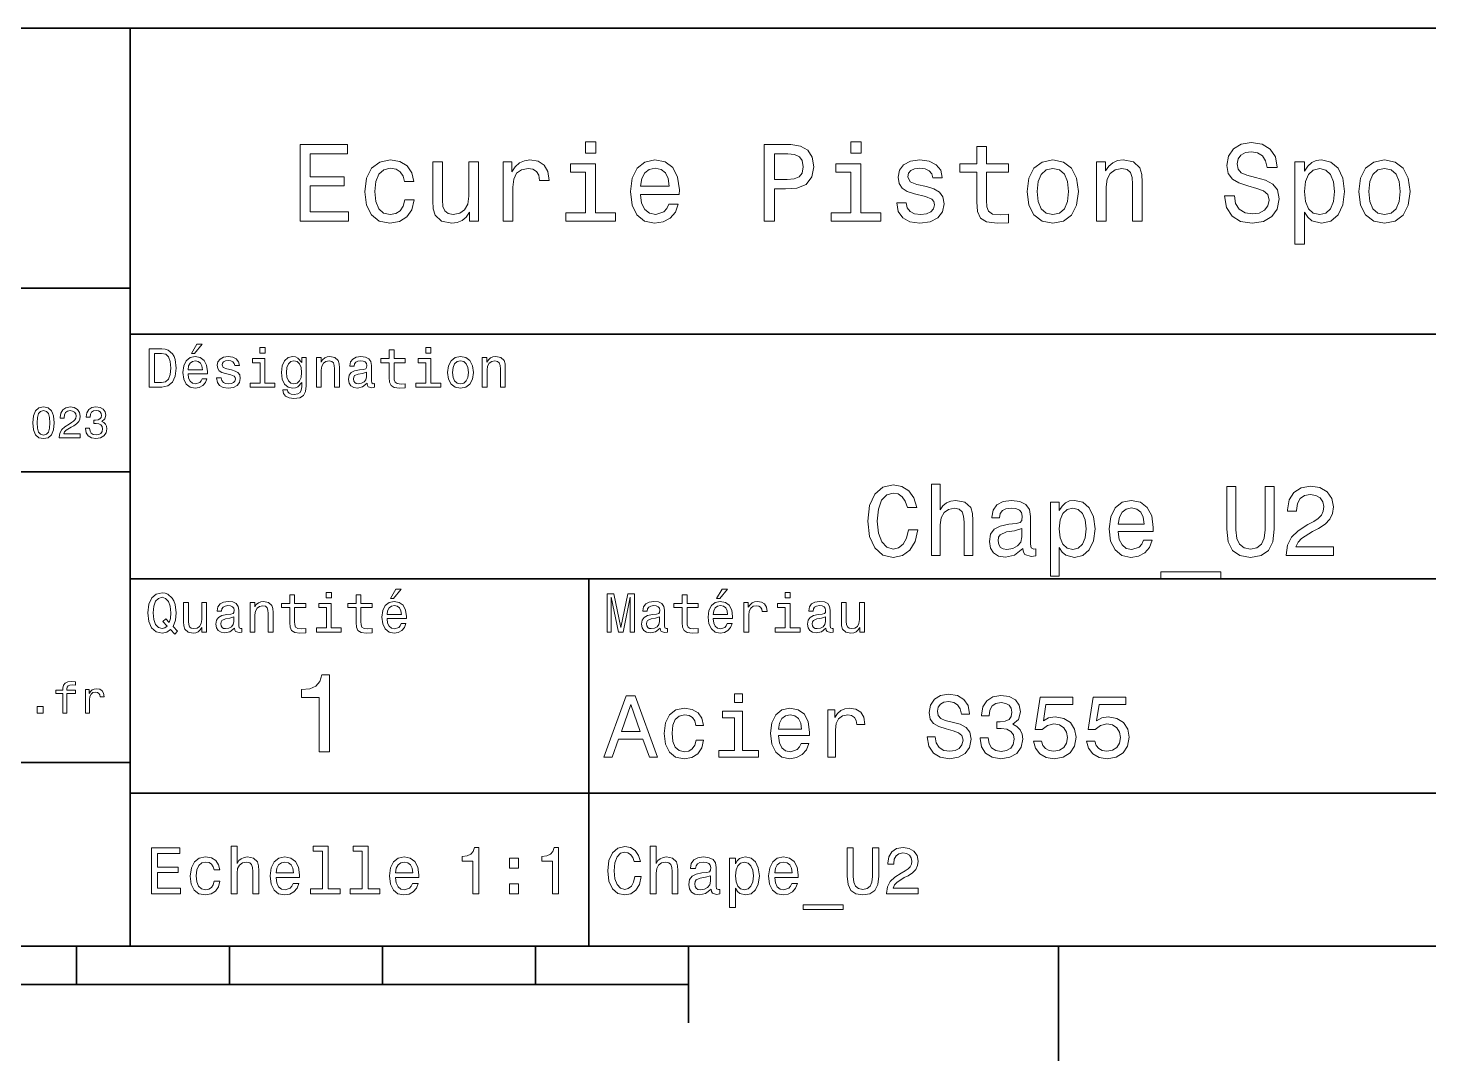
# Model space of a CAD drawing. Extents: x 0 to 296, y 0 to 210.
# Drawn here: x 155.3 to 246.9, y 2.5 to 70 of the extents above; entities that cross this region are included whole.
import ezdxf

# ---------------------------------------------------------------- set-up
doc = ezdxf.new("R2010")
doc.units = 0

msp = doc.modelspace()

# ---------------------------------------------------------------- linework, layer by layer
at = {"color": 7, "lineweight": 35}
for p, q in [((97, 70), (287, 70)), ((162, 10), (162, 70)), ((97, 53), (162, 53)), ((162, 50), (287, 50)), ((97, 41), (162, 41)), ((162, 34), (287, 34)), ((97, 22), (162, 22)), ((162, 20), (287, 20)), ((10, 10), (287, 10)), ((97, 10), (287, 10)), ((98.5, 7.5), (198.5, 7.5))]:
    msp.add_line(p, q, dxfattribs=at)
at = {"color": 7, "lineweight": 35, "ltscale": 0.35}
msp.add_line((192, 20), (192, 34), dxfattribs=at)
at = {"color": 7, "lineweight": 35, "ltscale": 0.25}
msp.add_line((192, 10), (192, 20), dxfattribs=at)
at = {"color": 7, "lineweight": 35, "ltscale": 0.0625}
for p, q in [((158.5, 10), (158.5, 7.5)), ((168.5, 10), (168.5, 7.5)), ((178.5, 10), (178.5, 7.5)), ((188.5, 10), (188.5, 7.5))]:
    msp.add_line(p, q, dxfattribs=at)
at = {"color": 7, "lineweight": 35, "ltscale": 0.125}
msp.add_line((198.5, 10), (198.5, 5), dxfattribs=at)
at = {"color": 7, "lineweight": 35, "ltscale": 0.1875}
msp.add_line((222.699997, 10), (222.699997, 2.5), dxfattribs=at)
at = {"color": 7, "lineweight": 13}
for points in [[(173.109512, 57.381123), (176.279541, 57.381123), (176.279541, 57.986309), (173.772339, 57.986309), (173.772339, 59.679394), (176.005768, 59.679394), (176.005768, 60.277374), (173.772339, 60.277374), (173.772339, 61.775936), (176.221893, 61.775936), (176.221893, 62.381123), (173.109512, 62.381123)], [(192.439484, 62.554031), (191.769455, 62.554031), (191.769455, 61.833572), (192.439484, 61.833572)], [(203.462524, 57.381123), (204.125351, 57.381123), (204.125351, 59.492073), (204.860229, 59.492073), (205.602295, 59.528095), (206.193085, 59.780258), (206.574921, 60.270172), (206.704605, 60.940201), (206.603745, 61.559795), (206.315552, 62.013687), (205.840057, 62.287464), (205.191635, 62.381123), (203.462524, 62.381123)], [(209.788177, 62.554031), (209.118149, 62.554031), (209.118149, 61.833572), (209.788177, 61.833572)], [(234.20462, 59.030979), (233.548996, 59.030979), (233.693085, 58.267288), (234.053314, 57.70533), (234.608078, 57.366714), (235.357361, 57.244236), (236.099426, 57.359509), (236.654175, 57.67651), (237.007202, 58.17363), (237.136902, 58.82925), (237.028824, 59.420029), (236.726227, 59.801872), (236.236313, 60.054031), (235.580704, 60.241352), (235.018738, 60.378242), (234.651306, 60.536743), (234.442368, 60.767288), (234.377533, 61.127522), (234.442368, 61.451729), (234.629684, 61.696686), (234.917877, 61.862389), (235.314133, 61.920029), (235.71759, 61.84798), (236.034592, 61.653458), (236.24353, 61.32925), (236.344391, 60.889767), (237, 60.889767), (237, 60.904179), (236.884735, 61.581409), (236.546112, 62.085732), (236.01297, 62.402737), (235.292511, 62.510807), (234.644104, 62.402737), (234.139771, 62.100143), (233.815567, 61.631844), (233.700287, 61.026657), (233.793961, 60.486309), (234.067734, 60.118874), (234.5, 59.873917), (235.09079, 59.6866), (235.674362, 59.520893), (236.113831, 59.362389), (236.380402, 59.131844), (236.47406, 58.757202), (236.387619, 58.375359), (236.164276, 58.087173), (235.825653, 57.907059), (235.386169, 57.849422), (234.896255, 57.928673), (234.521622, 58.159222), (234.283875, 58.533859)], [(179.932281, 59.967579), (180.559082, 59.967579), (180.429398, 60.543945), (180.119598, 60.997837), (179.636887, 61.278816), (179.010086, 61.386887), (178.318436, 61.242794), (177.792511, 60.839336), (177.46109, 60.183716), (177.345825, 59.304752), (177.453888, 58.432995), (177.778091, 57.78458), (178.289627, 57.381123), (178.988464, 57.244236), (179.608063, 57.352303), (180.090775, 57.6549), (180.42218, 58.130402), (180.566284, 58.764408), (179.96109, 58.764408), (179.853027, 58.36095), (179.651291, 58.058357), (179.363113, 57.871037), (179.010086, 57.8134), (178.570602, 57.907059), (178.253601, 58.195244), (178.059082, 58.663544), (177.994232, 59.326366), (178.059082, 59.974781), (178.260803, 60.443081), (178.585007, 60.731266), (179.010086, 60.83213), (179.38472, 60.767288), (179.66571, 60.601585), (179.853027, 60.327808)], [(186.380402, 57.381123), (187.014404, 57.381123), (187.014404, 59.592937), (187.079254, 60.12608), (187.273773, 60.507923), (187.590775, 60.738472), (188.015854, 60.817722), (188.332855, 60.767288), (188.570602, 60.623199), (188.714691, 60.378242), (188.765121, 60.046829), (189.406342, 60.046829), (189.319885, 60.630402), (189.082123, 61.048271), (188.685883, 61.30043), (188.145538, 61.386887), (187.778091, 61.32925), (187.46109, 61.185158), (187.180115, 60.940201), (186.956772, 60.608788), (186.956772, 61.25), (186.380402, 61.25)], [(195.37175, 59.131844), (197.907776, 59.131844), (197.914978, 59.427231), (197.799713, 60.255764), (197.482712, 60.875359), (196.978378, 61.25), (196.30835, 61.386887), (195.65274, 61.242794), (195.148407, 60.839336), (194.824203, 60.183716), (194.708923, 59.319164), (194.817001, 58.432995), (195.141205, 57.78458), (195.638321, 57.381123), (196.286743, 57.244236), (196.848694, 57.337894), (197.309799, 57.582851), (197.648407, 57.971901), (197.842941, 58.490631), (197.216141, 58.490631), (197.086456, 58.20245), (196.899139, 57.986309), (196.365997, 57.8134), (195.955322, 57.892651), (195.645538, 58.14481), (195.443802, 58.555473), (195.37175, 59.110229)], [(205.01152, 61.76873), (205.443802, 61.725502), (205.760803, 61.588615), (205.94812, 61.336452), (206.01297, 60.940201), (205.940918, 60.522331), (205.746399, 60.270172), (205.414978, 60.140488), (204.96109, 60.104465), (204.125351, 60.104465), (204.125351, 61.76873)], [(214.060516, 59.636166), (213.44812, 59.780258), (212.994232, 59.945965), (212.842941, 60.28458), (212.886169, 60.522331), (213.03746, 60.695244), (213.282425, 60.803314), (213.635437, 60.846542), (213.97406, 60.803314), (214.240631, 60.67363), (214.413544, 60.479107), (214.485596, 60.219738), (215.105194, 60.219738), (215.105194, 60.23415), (214.997116, 60.70245), (214.701721, 61.069885), (214.240631, 61.30043), (213.635437, 61.386887), (213.023056, 61.30043), (212.57637, 61.062679), (212.29538, 60.709652), (212.208939, 60.262966), (212.273773, 59.830688), (212.475494, 59.528095), (212.806915, 59.311958), (213.289627, 59.16066), (213.995682, 58.987751), (214.427948, 58.807636), (214.543228, 58.663544), (214.586456, 58.447407), (214.521606, 58.180836), (214.348694, 57.979107), (214.067719, 57.849422), (213.693085, 57.806194), (213.296829, 57.849422), (213.008636, 58.000721), (212.814117, 58.245674), (212.734863, 58.584293), (212.122482, 58.584293), (212.223343, 58.007923), (212.518738, 57.590057), (212.98703, 57.337894), (213.635437, 57.244236), (214.312683, 57.337894), (214.809799, 57.590057), (215.112396, 57.993515), (215.220459, 58.519451), (215.141205, 58.973343), (214.917862, 59.283138), (214.55043, 59.484871)], [(217.353027, 60.579971), (217.353027, 58.64193), (217.396255, 58.015129), (217.597992, 57.582851), (218.001434, 57.330688), (218.685883, 57.244236), (219.43515, 57.280258), (219.43515, 57.827808), (218.887604, 57.78458), (218.390488, 57.842216), (218.123917, 58.022331), (218.008652, 58.324928), (217.98703, 58.75), (217.98703, 60.579971), (219.43515, 60.579971), (219.43515, 61.120316), (217.98703, 61.120316), (217.98703, 62.251438), (217.353027, 62.251438), (217.353027, 61.120316), (216.257935, 61.120316), (216.257935, 60.579971)], [(220.65274, 59.311958), (220.768005, 58.432995), (221.099426, 57.78458), (221.625366, 57.381123), (222.331421, 57.244236), (223.030258, 57.381123), (223.556198, 57.777374), (223.887604, 58.425793), (224.010086, 59.311958), (223.887604, 60.190922), (223.556198, 60.846542), (223.030258, 61.242794), (222.331421, 61.386887), (221.625366, 61.242794), (221.099426, 60.839336), (220.768005, 60.190922)], [(225.177246, 57.381123), (225.811249, 57.381123), (225.811249, 59.614552), (225.876083, 60.12608), (226.085022, 60.500717), (226.409225, 60.731266), (226.841507, 60.817722), (227.187317, 60.745674), (227.403458, 60.551151), (227.511536, 60.226944), (227.547546, 59.794666), (227.547546, 57.381123), (228.181564, 57.381123), (228.181564, 59.924351), (228.15274, 60.435879), (228.023056, 60.86095), (227.597992, 61.25), (226.935165, 61.386887), (226.567719, 61.336452), (226.257935, 61.199566), (225.991364, 60.969017), (225.782425, 60.659222), (225.782425, 61.25), (225.177246, 61.25)], [(238.786743, 60.652016), (238.786743, 61.25), (238.15274, 61.25), (238.15274, 55.882565), (238.786743, 55.882565), (238.786743, 57.971901), (239.010101, 57.633286), (239.262253, 57.409943), (239.896271, 57.244236), (240.50145, 57.381123), (240.976959, 57.791786), (241.286743, 58.440201), (241.402023, 59.319164), (241.286743, 60.190922), (240.976959, 60.839336), (240.50145, 61.242794), (239.896271, 61.386887), (239.550446, 61.343658), (239.255051, 61.206772), (239.002899, 60.976223)], [(242.338623, 59.311958), (242.453888, 58.432995), (242.785309, 57.78458), (243.311249, 57.381123), (244.017303, 57.244236), (244.716141, 57.381123), (245.242081, 57.777374), (245.573486, 58.425793), (245.695969, 59.311958), (245.573486, 60.190922), (245.242081, 60.846542), (244.716141, 61.242794), (244.017303, 61.386887), (243.311249, 61.242794), (242.785309, 60.839336), (242.453888, 60.190922)], [(184.788177, 61.25), (184.154175, 61.25), (184.154175, 59.016571), (184.082123, 58.497837), (183.873199, 58.123196), (183.548996, 57.892651), (183.123917, 57.820602), (182.785294, 57.878242), (182.569168, 58.051151), (182.446686, 58.346542), (182.417862, 58.764408), (182.417862, 61.25), (181.783859, 61.25), (181.783859, 58.706772), (181.805481, 58.195244), (181.942368, 57.770172), (182.360229, 57.381123), (183.030258, 57.244236), (183.390488, 57.294666), (183.700287, 57.424351), (183.966858, 57.647694), (184.182999, 57.971901), (184.182999, 57.381123), (184.788177, 57.381123)], [(192.417862, 57.914265), (192.417862, 61.120316), (190.789627, 61.120316), (190.789627, 60.579971), (191.783859, 60.579971), (191.783859, 57.914265), (190.48703, 57.914265), (190.48703, 57.381123), (193.729111, 57.381123), (193.729111, 57.914265)], [(195.37175, 59.664986), (195.451004, 60.162102), (195.645538, 60.529537), (195.940918, 60.75288), (196.329971, 60.83213), (196.711807, 60.75288), (197.007202, 60.529537), (197.187317, 60.162102), (197.252167, 59.664986)], [(209.766571, 57.914265), (209.766571, 61.120316), (208.138321, 61.120316), (208.138321, 60.579971), (209.132568, 60.579971), (209.132568, 57.914265), (207.835724, 57.914265), (207.835724, 57.381123), (211.077805, 57.381123), (211.077805, 57.914265)], [(221.301147, 59.319164), (221.365997, 59.967579), (221.567719, 60.435879), (221.891937, 60.72406), (222.331421, 60.824928), (222.763687, 60.72406), (223.087891, 60.443081), (223.289627, 59.967579), (223.361679, 59.319164), (223.289627, 58.663544), (223.087891, 58.188038), (222.763687, 57.899853), (222.331421, 57.806194), (221.891937, 57.899853), (221.567719, 58.188038), (221.365997, 58.663544)], [(239.788193, 57.8134), (239.363129, 57.907059), (239.053314, 58.195244), (238.858795, 58.663544), (238.793945, 59.319164), (238.858795, 59.967579), (239.053314, 60.435879), (239.363129, 60.716858), (239.788193, 60.817722), (240.177246, 60.716858), (240.48703, 60.428673), (240.681564, 59.960373), (240.753601, 59.319164), (240.681564, 58.67075), (240.48703, 58.195244), (240.177246, 57.907059)], [(242.98703, 59.319164), (243.05188, 59.967579), (243.253601, 60.435879), (243.57782, 60.72406), (244.017303, 60.824928), (244.449585, 60.72406), (244.773773, 60.443081), (244.97551, 59.967579), (245.047546, 59.319164), (244.97551, 58.663544), (244.773773, 58.188038), (244.449585, 57.899853), (244.017303, 57.806194), (243.57782, 57.899853), (243.253601, 58.188038), (243.05188, 58.663544)], [(164.080688, 49.030979), (163.248566, 49.030979), (163.248566, 46.530979), (164.080688, 46.530979), (164.473343, 46.610229), (164.765137, 46.851585), (164.945251, 47.244236), (165.010086, 47.780979), (164.952454, 48.328529), (164.880402, 48.544666), (164.779541, 48.717579), (164.487747, 48.951729), (164.296829, 49.009365)], [(164.055481, 48.731987), (164.329254, 48.677952), (164.516571, 48.512245), (164.628235, 48.216858), (164.664261, 47.780979), (164.624634, 47.359509), (164.51297, 47.064121), (164.322052, 46.887608), (164.055481, 46.829971), (163.583572, 46.829971), (163.583572, 48.731987)], [(166.004318, 48.728386), (166.216858, 48.728386), (166.717575, 49.340778), (166.364548, 49.340778)], [(170.824203, 49.117435), (170.489197, 49.117435), (170.489197, 48.757202), (170.824203, 48.757202)], [(178.943802, 48.130402), (178.943802, 47.161381), (178.965424, 46.84798), (179.066284, 46.631844), (179.268005, 46.505764), (179.610229, 46.462536), (179.984863, 46.480545), (179.984863, 46.754322), (179.71109, 46.732708), (179.46254, 46.761528), (179.329254, 46.851585), (179.271606, 47.00288), (179.260803, 47.215416), (179.260803, 48.130402), (179.984863, 48.130402), (179.984863, 48.400574), (179.260803, 48.400574), (179.260803, 48.966137), (178.943802, 48.966137), (178.943802, 48.400574), (178.396255, 48.400574), (178.396255, 48.130402)], [(181.667145, 49.117435), (181.332138, 49.117435), (181.332138, 48.757202), (181.667145, 48.757202)], [(165.784576, 47.406338), (167.052597, 47.406338), (167.056198, 47.554035), (166.998566, 47.9683), (166.840057, 48.278099), (166.587891, 48.465416), (166.252884, 48.533859), (165.925079, 48.461815), (165.672913, 48.260086), (165.510803, 47.932278), (165.453171, 47.5), (165.507202, 47.056915), (165.669312, 46.732708), (165.917862, 46.530979), (166.242081, 46.462536), (166.523056, 46.509365), (166.753601, 46.631844), (166.922913, 46.826366), (167.020172, 47.085735), (166.706772, 47.085735), (166.641937, 46.941643), (166.548264, 46.833572), (166.281708, 46.747116), (166.07637, 46.786743), (165.921463, 46.912823), (165.820602, 47.118156), (165.784576, 47.395531)], [(165.784576, 47.672909), (165.824203, 47.921471), (165.921463, 48.105186), (166.069168, 48.216858), (166.263687, 48.256485), (166.454605, 48.216858), (166.60231, 48.105186), (166.692368, 47.921471), (166.724777, 47.672909)], [(168.623199, 47.658501), (168.317001, 47.730545), (168.090057, 47.8134), (168.014404, 47.982708), (168.036026, 48.101585), (168.111664, 48.188038), (168.234146, 48.242073), (168.41066, 48.263687), (168.579971, 48.242073), (168.713257, 48.177231), (168.799713, 48.079971), (168.835739, 47.950287), (169.145538, 47.950287), (169.145538, 47.957493), (169.091492, 48.191643), (168.943802, 48.375359), (168.713257, 48.490635), (168.41066, 48.533859), (168.104462, 48.490635), (167.881119, 48.371758), (167.740631, 48.195244), (167.697403, 47.971901), (167.729828, 47.755764), (167.830688, 47.604465), (167.996399, 47.496399), (168.237747, 47.42075), (168.590775, 47.334293), (168.806915, 47.244236), (168.864548, 47.172188), (168.886169, 47.064121), (168.853745, 46.930836), (168.767288, 46.829971), (168.626801, 46.765129), (168.439484, 46.743515), (168.241348, 46.765129), (168.09726, 46.840778), (168, 46.963257), (167.960373, 47.132565), (167.654175, 47.132565), (167.704605, 46.844379), (167.85231, 46.635445), (168.086456, 46.509365), (168.41066, 46.462536), (168.749283, 46.509365), (168.997833, 46.635445), (169.149139, 46.837173), (169.203171, 47.100143), (169.163544, 47.327087), (169.05188, 47.481987), (168.868149, 47.582851)], [(170.8134, 46.79755), (170.8134, 48.400574), (169.999283, 48.400574), (169.999283, 48.130402), (170.496399, 48.130402), (170.496399, 46.79755), (169.847977, 46.79755), (169.847977, 46.530979), (171.469025, 46.530979), (171.469025, 46.79755)], [(173.518738, 46.617435), (173.518738, 48.465416), (173.216141, 48.465416), (173.216141, 48.152016), (172.967575, 48.4366), (172.816284, 48.508644), (172.646973, 48.533859), (172.340775, 48.461815), (172.103027, 48.260086), (171.94812, 47.935879), (171.894089, 47.5), (171.94812, 47.060516), (172.103027, 46.736309), (172.340775, 46.530979), (172.646973, 46.462536), (172.819885, 46.487751), (172.963974, 46.552593), (173.216141, 46.826366), (173.216141, 46.552593), (173.187317, 46.336456), (173.108063, 46.181557), (172.956772, 46.091499), (172.729828, 46.059078), (172.531708, 46.080692), (172.391205, 46.134727), (172.30835, 46.228386), (172.283142, 46.354465), (171.976944, 46.354465), (171.976944, 46.340057), (172.023773, 46.109509), (172.167862, 45.9366), (172.398407, 45.824928), (172.711823, 45.785301), (173.086456, 45.839336), (173.335022, 45.990635), (173.47551, 46.253601)], [(172.221909, 47.5), (172.254318, 47.820606), (172.351593, 48.058357), (172.502884, 48.198845), (172.704605, 48.249279), (172.917145, 48.198845), (173.075653, 48.058357), (173.172913, 47.820606), (173.208939, 47.5), (173.172913, 47.172188), (173.075653, 46.938038), (172.917145, 46.793949), (172.704605, 46.747116), (172.502884, 46.793949), (172.351593, 46.938038), (172.254318, 47.175793)], [(174.181549, 46.530979), (174.498566, 46.530979), (174.498566, 47.647694), (174.530975, 47.903458), (174.635452, 48.090778), (174.797546, 48.206051), (175.013687, 48.249279), (175.1866, 48.213257), (175.294662, 48.115993), (175.348709, 47.953888), (175.366714, 47.737751), (175.366714, 46.530979), (175.683716, 46.530979), (175.683716, 47.802593), (175.669312, 48.058357), (175.604462, 48.270893), (175.391937, 48.465416), (175.060516, 48.533859), (174.876801, 48.508644), (174.721909, 48.440201), (174.588623, 48.324928), (174.484146, 48.170029), (174.484146, 48.465416), (174.181549, 48.465416)], [(177.499283, 46.783142), (177.499283, 46.772335), (177.517288, 46.649857), (177.57132, 46.5634), (177.798264, 46.494957), (177.974777, 46.523773), (177.974777, 46.76873), (177.899139, 46.757923), (177.798264, 46.804756), (177.780258, 46.948845), (177.780258, 47.950287), (177.73703, 48.206051), (177.610947, 48.386166), (177.391205, 48.494236), (177.081406, 48.533859), (176.778824, 48.490635), (176.555481, 48.368156), (176.414978, 48.177231), (176.368149, 47.925072), (176.368149, 47.903458), (176.65274, 47.903458), (176.677948, 48.054756), (176.757202, 48.162823), (176.886887, 48.227665), (177.070602, 48.25288), (177.247116, 48.234871), (177.373199, 48.180836), (177.448853, 48.087173), (177.47406, 47.957493), (177.459656, 47.806194), (177.402023, 47.730545), (177.257919, 47.694523), (176.987747, 47.665707), (176.677948, 47.600864), (176.458206, 47.485592), (176.328537, 47.305473), (176.28891, 47.038906), (176.324921, 46.801151), (176.4366, 46.624638), (176.616714, 46.512966), (176.86528, 46.473343), (177.200287, 46.548992)], [(181.656342, 46.79755), (181.656342, 48.400574), (180.842224, 48.400574), (180.842224, 48.130402), (181.33934, 48.130402), (181.33934, 46.79755), (180.690918, 46.79755), (180.690918, 46.530979), (182.311966, 46.530979), (182.311966, 46.79755)], [(182.762253, 47.496399), (182.819885, 47.056915), (182.985596, 46.732708), (183.248566, 46.530979), (183.601593, 46.462536), (183.951004, 46.530979), (184.213974, 46.729107), (184.379684, 47.053314), (184.440918, 47.496399), (184.379684, 47.935879), (184.213974, 48.263687), (183.951004, 48.461815), (183.601593, 48.533859), (183.248566, 48.461815), (182.985596, 48.260086), (182.819885, 47.935879)], [(183.086456, 47.5), (183.118881, 47.824207), (183.219742, 48.058357), (183.381851, 48.20245), (183.601593, 48.25288), (183.817719, 48.20245), (183.979828, 48.061958), (184.080688, 47.824207), (184.116714, 47.5), (184.080688, 47.172188), (183.979828, 46.934437), (183.817719, 46.790344), (183.601593, 46.743515), (183.381851, 46.790344), (183.219742, 46.934437), (183.118881, 47.172188)], [(185.024506, 46.530979), (185.341492, 46.530979), (185.341492, 47.647694), (185.373917, 47.903458), (185.478394, 48.090778), (185.640488, 48.206051), (185.856628, 48.249279), (186.029541, 48.213257), (186.137604, 48.115993), (186.19165, 47.953888), (186.209656, 47.737751), (186.209656, 46.530979), (186.526657, 46.530979), (186.526657, 47.802593), (186.512253, 48.058357), (186.447403, 48.270893), (186.234879, 48.465416), (185.903458, 48.533859), (185.719742, 48.508644), (185.56485, 48.440201), (185.431564, 48.324928), (185.327087, 48.170029), (185.327087, 48.465416), (185.024506, 48.465416)], [(177.463257, 47.208214), (177.420029, 47.020893), (177.304749, 46.876801), (177.131851, 46.783142), (176.919312, 46.750721), (176.782425, 46.76873), (176.68515, 46.826366), (176.623917, 46.927231), (176.605911, 47.067722), (176.620316, 47.193802), (176.677948, 47.283859), (176.908508, 47.384727), (177.200287, 47.427952), (177.463257, 47.514408)], [(155.642654, 44.201729), (155.685883, 43.749279), (155.821335, 43.426514), (156.037476, 43.230549), (156.337173, 43.167149), (156.634003, 43.230549), (156.850143, 43.426514), (156.982712, 43.749279), (157.028824, 44.201729), (156.982712, 44.651299), (156.927963, 44.829971), (156.850143, 44.976948), (156.634003, 45.172913), (156.337173, 45.239193), (156.037476, 45.172913), (155.821335, 44.974064), (155.685883, 44.651299)], [(155.919312, 44.201729), (155.942368, 44.550434), (156.01442, 44.801155), (156.144104, 44.948128), (156.337173, 45), (156.527374, 44.948128), (156.657059, 44.801155), (156.729111, 44.550434), (156.752167, 44.201729), (156.729111, 43.850143), (156.657059, 43.599426), (156.527374, 43.45245), (156.337173, 43.403458), (156.144104, 43.45245), (156.01442, 43.599426), (155.942368, 43.850143)], [(157.368881, 43.224785), (158.743515, 43.224785), (158.743515, 43.472622), (157.657059, 43.472622), (157.71759, 43.60807), (157.821335, 43.720463), (158.14122, 43.925072), (158.311249, 44.011528), (158.50145, 44.135448), (158.636887, 44.279541), (158.714706, 44.44957), (158.743515, 44.642651), (158.694534, 44.884727), (158.559082, 45.074928), (158.351593, 45.195965), (158.083572, 45.239193), (157.806915, 45.190201), (157.596542, 45.054756), (157.461105, 44.838619), (157.414993, 44.553314), (157.414993, 44.51297), (157.677231, 44.51297), (157.677231, 44.536022), (157.703171, 44.731991), (157.780991, 44.876083), (157.904907, 44.9683), (158.069168, 45), (158.236313, 44.971184), (158.360229, 44.899136), (158.440918, 44.786743), (158.469742, 44.645535), (158.44957, 44.51297), (158.394821, 44.400578), (158.302597, 44.302593), (158.175797, 44.216141), (158.005768, 44.12392), (157.723343, 43.945248), (157.524506, 43.755043), (157.406342, 43.524498), (157.368881, 43.233429)], [(159.080688, 43.853027), (159.080688, 43.832855), (159.126801, 43.556198), (159.262253, 43.348705), (159.47551, 43.216141), (159.757935, 43.167149), (160.057648, 43.216141), (160.282425, 43.342941), (160.426514, 43.54467), (160.478394, 43.804035), (160.455338, 43.974064), (160.391937, 44.112392), (160.288193, 44.219021), (160.149857, 44.296829), (160.337173, 44.45245), (160.403458, 44.700291), (160.360229, 44.925072), (160.236313, 45.0951), (160.034592, 45.201729), (159.757935, 45.239193), (159.498566, 45.193085), (159.299713, 45.066284), (159.170029, 44.864555), (159.126801, 44.596542), (159.126801, 44.57637), (159.383286, 44.57637), (159.406342, 44.760807), (159.481277, 44.893372), (159.60231, 44.974064), (159.772339, 45.002884), (159.922195, 44.979828), (160.031708, 44.919308), (160.097992, 44.821327), (160.123917, 44.688763), (160.097992, 44.54755), (160.028824, 44.45245), (159.907776, 44.394814), (159.743515, 44.377522), (159.631134, 44.380405), (159.631134, 44.15274), (159.772339, 44.158501), (159.953888, 44.132565), (160.08934, 44.0634), (160.170029, 43.951008), (160.198853, 43.804035), (160.167145, 43.63689), (160.083572, 43.51297), (159.951019, 43.435158), (159.775223, 43.409222), (159.593658, 43.438042), (159.46109, 43.524498), (159.377533, 43.662827), (159.345825, 43.853027)], [(212.888336, 37.203171), (212.758652, 36.658501), (212.544678, 36.269451), (212.246399, 36.029537), (211.896255, 35.951729), (211.474792, 36.068443), (211.144089, 36.418587), (210.92363, 36.989193), (210.85231, 37.780258), (210.92363, 38.564842), (211.137604, 39.14193), (211.468307, 39.492073), (211.896255, 39.615273), (212.207489, 39.55043), (212.473343, 39.368874), (212.680832, 39.077087), (212.823486, 38.675072), (213.439484, 38.675072), (213.244965, 39.291065), (212.907776, 39.757923), (212.447403, 40.049709), (211.896255, 40.153458), (211.208939, 39.991352), (210.683716, 39.537464), (210.346542, 38.791786), (210.229828, 37.780258), (210.346542, 36.76873), (210.683716, 36.023052), (211.208939, 35.562679), (211.896255, 35.407059), (212.499283, 35.530258), (212.985596, 35.873917), (213.329254, 36.438038), (213.510803, 37.203171)], [(214.399139, 35.530258), (214.969742, 35.530258), (214.969742, 37.540344), (215.028107, 38.000721), (215.216141, 38.337894), (215.507935, 38.545387), (215.896973, 38.623199), (216.208221, 38.558357), (216.40274, 38.383286), (216.5, 38.091499), (216.532425, 37.70245), (216.532425, 35.530258), (217.103027, 35.530258), (217.103027, 37.819164), (217.077087, 38.279537), (216.960373, 38.662102), (216.57782, 39.012245), (215.981277, 39.135445), (215.657059, 39.090057), (215.37825, 38.966858), (215.144821, 38.772331), (214.969742, 38.506485), (214.969742, 40.185879), (214.399139, 40.185879)], [(233.708939, 37.242073), (233.799713, 36.431557), (234.085022, 35.854465), (234.56485, 35.523773), (235.258652, 35.407059), (235.945969, 35.523773), (236.425797, 35.854465), (236.71109, 36.425072), (236.808365, 37.242073), (236.808365, 40.030258), (236.205338, 40.030258), (236.205338, 37.209652), (236.146973, 36.658501), (235.971909, 36.262966), (235.67363, 36.029537), (235.258652, 35.951729), (234.830688, 36.029537), (234.532425, 36.262966), (234.357346, 36.652016), (234.305481, 37.209652), (234.305481, 40.030258), (233.708939, 40.030258)], [(237.579971, 35.530258), (240.672913, 35.530258), (240.672913, 36.087894), (238.228394, 36.087894), (238.364563, 36.392651), (238.597992, 36.645531), (239.317719, 37.105907), (239.700287, 37.30043), (240.12825, 37.57925), (240.432999, 37.903458), (240.608063, 38.286022), (240.672913, 38.720459), (240.562683, 39.265129), (240.257935, 39.693081), (239.791077, 39.965416), (239.188049, 40.062679), (238.565567, 39.95245), (238.092224, 39.647694), (237.78746, 39.161381), (237.683716, 38.519451), (237.683716, 38.428673), (238.273773, 38.428673), (238.273773, 38.480545), (238.332138, 38.921467), (238.507202, 39.245674), (238.786026, 39.453171), (239.155624, 39.524494), (239.531708, 39.459652), (239.810516, 39.29755), (239.992081, 39.044666), (240.056915, 38.726944), (240.011536, 38.428673), (239.888336, 38.175793), (239.680832, 37.95533), (239.395538, 37.760807), (239.01297, 37.553314), (238.377518, 37.151295), (237.930115, 36.723343), (237.664261, 36.204609), (237.579971, 35.549709)], [(220.371033, 35.98415), (220.371033, 35.964695), (220.403458, 35.744236), (220.500717, 35.588615), (220.909225, 35.465416), (221.226944, 35.517288), (221.226944, 35.958214), (221.090775, 35.938759), (220.909225, 36.023052), (220.876801, 36.282421), (220.876801, 38.085014), (220.798996, 38.545387), (220.572052, 38.869595), (220.176514, 39.064121), (219.618881, 39.135445), (219.074203, 39.057636), (218.672195, 38.837173), (218.419312, 38.493515), (218.335022, 38.039623), (218.335022, 38.000721), (218.84726, 38.000721), (218.892654, 38.273052), (219.035309, 38.467579), (219.268738, 38.584293), (219.599426, 38.629681), (219.917145, 38.59726), (220.144089, 38.5), (220.280258, 38.331409), (220.325653, 38.09798), (220.299713, 37.825645), (220.195969, 37.68948), (219.9366, 37.624638), (219.450287, 37.572765), (218.892654, 37.456051), (218.497116, 37.248558), (218.263687, 36.924351), (218.192368, 36.444523), (218.257202, 36.016571), (218.458221, 35.698845), (218.782425, 35.497837), (219.229828, 35.426514), (219.832855, 35.562679)], [(222.744232, 38.474064), (222.744232, 39.012245), (222.17363, 39.012245), (222.17363, 34.181557), (222.744232, 34.181557), (222.744232, 36.061958), (222.945251, 35.757202), (223.172195, 35.556194), (223.742798, 35.407059), (224.28746, 35.530258), (224.715424, 35.899857), (224.994232, 36.483429), (225.097992, 37.274494), (224.994232, 38.059078), (224.715424, 38.642651), (224.28746, 39.005764), (223.742798, 39.135445), (223.431564, 39.096542), (223.16571, 38.973343), (222.938766, 38.76585)], [(223.645538, 35.919308), (223.26297, 36.003601), (222.984146, 36.262966), (222.809082, 36.684437), (222.750717, 37.274494), (222.809082, 37.858067), (222.984146, 38.279537), (223.26297, 38.532421), (223.645538, 38.623199), (223.995682, 38.532421), (224.274506, 38.273052), (224.44957, 37.851585), (224.514404, 37.274494), (224.44957, 36.690922), (224.274506, 36.262966), (223.995682, 36.003601)], [(226.608795, 37.105907), (228.891205, 37.105907), (228.897705, 37.371758), (228.793945, 38.117435), (228.508652, 38.675072), (228.054764, 39.012245), (227.451736, 39.135445), (226.861679, 39.005764), (226.407776, 38.642651), (226.115997, 38.052593), (226.012253, 37.274494), (226.109512, 36.476944), (226.401306, 35.893372), (226.848709, 35.530258), (227.432281, 35.407059), (227.938049, 35.491352), (228.353027, 35.711815), (228.657776, 36.061958), (228.832855, 36.528816), (228.268738, 36.528816), (228.152023, 36.269451), (227.983429, 36.074928), (227.503601, 35.919308), (227.134003, 35.990631), (226.855194, 36.217579), (226.67363, 36.587173), (226.608795, 37.086452)], [(226.608795, 37.585735), (226.680115, 38.033138), (226.855194, 38.363831), (227.121033, 38.564842), (227.471191, 38.636166), (227.81485, 38.564842), (228.080688, 38.363831), (228.242798, 38.033138), (228.301147, 37.585735)], [(220.306198, 36.749279), (220.228394, 36.412102), (220.020889, 36.152737), (219.709656, 35.98415), (219.327087, 35.925793), (219.080688, 35.958214), (218.905624, 36.061958), (218.795395, 36.243515), (218.76297, 36.496395), (218.78891, 36.723343), (218.892654, 36.885445), (219.307632, 37.067001), (219.832855, 37.14481), (220.306198, 37.30043)], [(229.403458, 34.453888), (229.403458, 34), (233.306915, 34), (233.306915, 34.453888)], [(164.642654, 30.685879), (164.916428, 30.401297), (165.107346, 30.592218), (164.811966, 30.894812), (164.963257, 31.305475), (165.010086, 31.780979), (164.941635, 32.339336), (164.862396, 32.56628), (164.757919, 32.753601), (164.46254, 33.009365), (164.282425, 33.074207), (164.08429, 33.099422), (163.702454, 33.009365), (163.41066, 32.757202), (163.223343, 32.342937), (163.158508, 31.780979), (163.223343, 31.219019), (163.407059, 30.804754), (163.698853, 30.54899), (164.08429, 30.462536), (164.39769, 30.520172)], [(175.161377, 33.117435), (174.82637, 33.117435), (174.82637, 32.757202), (175.161377, 32.757202)], [(179.015854, 32.728386), (179.228394, 32.728386), (179.729111, 33.340778), (179.376083, 33.340778)], [(193.183716, 30.530979), (193.46109, 30.530979), (193.46109, 32.80043), (193.929398, 30.530979), (194.239197, 30.530979), (194.703888, 32.80043), (194.703888, 30.530979), (194.984863, 30.530979), (194.984863, 33.030979), (194.545395, 33.030979), (194.08429, 30.826368), (193.626801, 33.030979), (193.183716, 33.030979)], [(200.341492, 32.728386), (200.554031, 32.728386), (201.054749, 33.340778), (200.701736, 33.340778)], [(205.161377, 33.117435), (204.82637, 33.117435), (204.82637, 32.757202), (205.161377, 32.757202)], [(164.41571, 30.916426), (164.260803, 30.801151), (164.08429, 30.765129), (163.850143, 30.829971), (163.666428, 31.024494), (163.543945, 31.341497), (163.504318, 31.780979), (163.543945, 32.216858), (163.662827, 32.537464), (163.846542, 32.731987), (164.08429, 32.80043), (164.318451, 32.731987), (164.502167, 32.533859), (164.621033, 32.213257), (164.664261, 31.780979), (164.631851, 31.40634), (164.5634, 31.150576), (164.329254, 31.395533), (164.13472, 31.211815)], [(166.998566, 32.465416), (166.681549, 32.465416), (166.681549, 31.348703), (166.645538, 31.089336), (166.541061, 30.902016), (166.378967, 30.786743), (166.166428, 30.750719), (165.997116, 30.779539), (165.889053, 30.865993), (165.827805, 31.013687), (165.8134, 31.222622), (165.8134, 32.465416), (165.496399, 32.465416), (165.496399, 31.193804), (165.507202, 30.93804), (165.575653, 30.725504), (165.784576, 30.530979), (166.119598, 30.462536), (166.299713, 30.487751), (166.454605, 30.552593), (166.587891, 30.664265), (166.695969, 30.826368), (166.695969, 30.530979), (166.998566, 30.530979)], [(168.824921, 30.78314), (168.824921, 30.772333), (168.842941, 30.649855), (168.896973, 30.5634), (169.123917, 30.494957), (169.30043, 30.523775), (169.30043, 30.768732), (169.224777, 30.757925), (169.123917, 30.804754), (169.105911, 30.948847), (169.105911, 31.950287), (169.062683, 32.206051), (168.9366, 32.386166), (168.716858, 32.494236), (168.407059, 32.533859), (168.104462, 32.490635), (167.881119, 32.368156), (167.740631, 32.177231), (167.693802, 31.925072), (167.693802, 31.903458), (167.978394, 31.903458), (168.003601, 32.054756), (168.082855, 32.162823), (168.21254, 32.227665), (168.396255, 32.25288), (168.572769, 32.234871), (168.698853, 32.180836), (168.77449, 32.087173), (168.799713, 31.957493), (168.785309, 31.806194), (168.727661, 31.730547), (168.583572, 31.694523), (168.3134, 31.665705), (168.003601, 31.600864), (167.783859, 31.48559), (167.654175, 31.305475), (167.614548, 31.038904), (167.650574, 30.801151), (167.762253, 30.62464), (167.942368, 30.512968), (168.190918, 30.473343), (168.52594, 30.54899)], [(169.844376, 30.530979), (170.161377, 30.530979), (170.161377, 31.647694), (170.193802, 31.903458), (170.298279, 32.090778), (170.460373, 32.206051), (170.676514, 32.249279), (170.849426, 32.213257), (170.957489, 32.115993), (171.011536, 31.95389), (171.029541, 31.737751), (171.029541, 30.530979), (171.346542, 30.530979), (171.346542, 31.802593), (171.332138, 32.058357), (171.267288, 32.270893), (171.054749, 32.465416), (170.723343, 32.533859), (170.539627, 32.508644), (170.38472, 32.440201), (170.251434, 32.324928), (170.146973, 32.170029), (170.146973, 32.465416), (169.844376, 32.465416)], [(172.438034, 32.130402), (172.438034, 31.161383), (172.459656, 30.847982), (172.560516, 30.631844), (172.762253, 30.505762), (173.104462, 30.462536), (173.479111, 30.480547), (173.479111, 30.754322), (173.205338, 30.732708), (172.956772, 30.761526), (172.823486, 30.851583), (172.765854, 31.002882), (172.755035, 31.215418), (172.755035, 32.130402), (173.479111, 32.130402), (173.479111, 32.400574), (172.755035, 32.400574), (172.755035, 32.966137), (172.438034, 32.966137), (172.438034, 32.400574), (171.890488, 32.400574), (171.890488, 32.130402)], [(175.150574, 30.79755), (175.150574, 32.400574), (174.336456, 32.400574), (174.336456, 32.130402), (174.833572, 32.130402), (174.833572, 30.79755), (174.185165, 30.79755), (174.185165, 30.530979), (175.806198, 30.530979), (175.806198, 30.79755)], [(176.775223, 32.130402), (176.775223, 31.161383), (176.796829, 30.847982), (176.89769, 30.631844), (177.099426, 30.505762), (177.44165, 30.462536), (177.816284, 30.480547), (177.816284, 30.754322), (177.542511, 30.732708), (177.293945, 30.761526), (177.16066, 30.851583), (177.103027, 31.002882), (177.092224, 31.215418), (177.092224, 32.130402), (177.816284, 32.130402), (177.816284, 32.400574), (177.092224, 32.400574), (177.092224, 32.966137), (176.775223, 32.966137), (176.775223, 32.400574), (176.227661, 32.400574), (176.227661, 32.130402)], [(178.796112, 31.40634), (180.064117, 31.40634), (180.067719, 31.554033), (180.010086, 31.9683), (179.851593, 32.278099), (179.599426, 32.465416), (179.264404, 32.533859), (178.9366, 32.461815), (178.684433, 32.260086), (178.522339, 31.932276), (178.464691, 31.5), (178.518738, 31.056915), (178.680832, 30.732708), (178.929398, 30.530979), (179.253601, 30.462536), (179.534576, 30.509365), (179.765137, 30.631844), (179.934433, 30.826368), (180.031708, 31.085733), (179.718292, 31.085733), (179.653458, 30.941643), (179.559799, 30.833572), (179.293228, 30.747118), (179.087891, 30.786743), (178.932999, 30.912823), (178.832138, 31.118155), (178.796112, 31.395533)], [(178.796112, 31.672911), (178.835739, 31.921469), (178.932999, 32.105186), (179.080688, 32.216858), (179.275208, 32.256485), (179.466141, 32.216858), (179.613831, 32.105186), (179.703888, 31.921469), (179.736313, 31.672911)], [(196.656342, 30.78314), (196.656342, 30.772333), (196.674347, 30.649855), (196.728394, 30.5634), (196.955338, 30.494957), (197.131851, 30.523775), (197.131851, 30.768732), (197.056198, 30.757925), (196.955338, 30.804754), (196.937317, 30.948847), (196.937317, 31.950287), (196.894089, 32.206051), (196.768005, 32.386166), (196.548264, 32.494236), (196.23848, 32.533859), (195.935883, 32.490635), (195.71254, 32.368156), (195.572052, 32.177231), (195.525223, 31.925072), (195.525223, 31.903458), (195.809799, 31.903458), (195.835022, 32.054756), (195.914261, 32.162823), (196.043945, 32.227665), (196.227661, 32.25288), (196.404175, 32.234871), (196.530258, 32.180836), (196.605911, 32.087173), (196.631119, 31.957493), (196.616714, 31.806194), (196.559082, 31.730547), (196.414978, 31.694523), (196.144806, 31.665705), (195.835022, 31.600864), (195.61528, 31.48559), (195.485596, 31.305475), (195.445969, 31.038904), (195.481995, 30.801151), (195.593658, 30.62464), (195.773773, 30.512968), (196.022339, 30.473343), (196.357346, 30.54899)], [(198.100861, 32.130402), (198.100861, 31.161383), (198.122482, 30.847982), (198.223343, 30.631844), (198.425079, 30.505762), (198.767288, 30.462536), (199.141937, 30.480547), (199.141937, 30.754322), (198.868149, 30.732708), (198.619598, 30.761526), (198.486313, 30.851583), (198.42868, 31.002882), (198.417862, 31.215418), (198.417862, 32.130402), (199.141937, 32.130402), (199.141937, 32.400574), (198.417862, 32.400574), (198.417862, 32.966137), (198.100861, 32.966137), (198.100861, 32.400574), (197.553314, 32.400574), (197.553314, 32.130402)], [(200.121765, 31.40634), (201.389771, 31.40634), (201.393372, 31.554033), (201.335739, 31.9683), (201.177231, 32.278099), (200.925079, 32.465416), (200.590057, 32.533859), (200.262253, 32.461815), (200.010086, 32.260086), (199.847977, 31.932276), (199.790344, 31.5), (199.844376, 31.056915), (200.006485, 30.732708), (200.255051, 30.530979), (200.579254, 30.462536), (200.860229, 30.509365), (201.090775, 30.631844), (201.260086, 30.826368), (201.357346, 31.085733), (201.043945, 31.085733), (200.979111, 30.941643), (200.885452, 30.833572), (200.618881, 30.747118), (200.413544, 30.786743), (200.258652, 30.912823), (200.157776, 31.118155), (200.121765, 31.395533)], [(200.121765, 31.672911), (200.161377, 31.921469), (200.258652, 32.105186), (200.406342, 32.216858), (200.600861, 32.256485), (200.791794, 32.216858), (200.939484, 32.105186), (201.029541, 31.921469), (201.061966, 31.672911)], [(202.131851, 30.530979), (202.448853, 30.530979), (202.448853, 31.636887), (202.481262, 31.903458), (202.578537, 32.094379), (202.73703, 32.209652), (202.94957, 32.249279), (203.108063, 32.224064), (203.226944, 32.152016), (203.298996, 32.029537), (203.324203, 31.863832), (203.644806, 31.863832), (203.601593, 32.155621), (203.482712, 32.364552), (203.284576, 32.490635), (203.014404, 32.533859), (202.830688, 32.505043), (202.672195, 32.432995), (202.531708, 32.310516), (202.420029, 32.144814), (202.420029, 32.465416), (202.131851, 32.465416)], [(205.150574, 30.79755), (205.150574, 32.400574), (204.336456, 32.400574), (204.336456, 32.130402), (204.833572, 32.130402), (204.833572, 30.79755), (204.185165, 30.79755), (204.185165, 30.530979), (205.806198, 30.530979), (205.806198, 30.79755)], [(207.499283, 30.78314), (207.499283, 30.772333), (207.517288, 30.649855), (207.57132, 30.5634), (207.798264, 30.494957), (207.974777, 30.523775), (207.974777, 30.768732), (207.899139, 30.757925), (207.798264, 30.804754), (207.780258, 30.948847), (207.780258, 31.950287), (207.73703, 32.206051), (207.610947, 32.386166), (207.391205, 32.494236), (207.081406, 32.533859), (206.778824, 32.490635), (206.555481, 32.368156), (206.414978, 32.177231), (206.368149, 31.925072), (206.368149, 31.903458), (206.65274, 31.903458), (206.677948, 32.054756), (206.757202, 32.162823), (206.886887, 32.227665), (207.070602, 32.25288), (207.247116, 32.234871), (207.373199, 32.180836), (207.448853, 32.087173), (207.47406, 31.957493), (207.459656, 31.806194), (207.402023, 31.730547), (207.257919, 31.694523), (206.987747, 31.665705), (206.677948, 31.600864), (206.458206, 31.48559), (206.328537, 31.305475), (206.28891, 31.038904), (206.324921, 30.801151), (206.4366, 30.62464), (206.616714, 30.512968), (206.86528, 30.473343), (207.200287, 30.54899)], [(210.010086, 32.465416), (209.693085, 32.465416), (209.693085, 31.348703), (209.657059, 31.089336), (209.552597, 30.902016), (209.390488, 30.786743), (209.177948, 30.750719), (209.008636, 30.779539), (208.900574, 30.865993), (208.83934, 31.013687), (208.824921, 31.222622), (208.824921, 32.465416), (208.507919, 32.465416), (208.507919, 31.193804), (208.518738, 30.93804), (208.587173, 30.725504), (208.796112, 30.530979), (209.131119, 30.462536), (209.311234, 30.487751), (209.466141, 30.552593), (209.599426, 30.664265), (209.707489, 30.826368), (209.707489, 30.530979), (210.010086, 30.530979)], [(168.78891, 31.208212), (168.745682, 31.020893), (168.630402, 30.876801), (168.457489, 30.78314), (168.244965, 30.750719), (168.108063, 30.768732), (168.010803, 30.826368), (167.94957, 30.927233), (167.931549, 31.067722), (167.945969, 31.193804), (168.003601, 31.283861), (168.234146, 31.384726), (168.52594, 31.427954), (168.78891, 31.514408)], [(196.620316, 31.208212), (196.577087, 31.020893), (196.461823, 30.876801), (196.28891, 30.78314), (196.07637, 30.750719), (195.939484, 30.768732), (195.842224, 30.826368), (195.780975, 30.927233), (195.76297, 31.067722), (195.777374, 31.193804), (195.835022, 31.283861), (196.065567, 31.384726), (196.357346, 31.427954), (196.620316, 31.514408)], [(207.463257, 31.208212), (207.420029, 31.020893), (207.304749, 30.876801), (207.131851, 30.78314), (206.919312, 30.750719), (206.782425, 30.768732), (206.68515, 30.826368), (206.623917, 30.927233), (206.605911, 31.067722), (206.620316, 31.193804), (206.677948, 31.283861), (206.908508, 31.384726), (207.200287, 31.427954), (207.463257, 31.514408)], [(174.370316, 22.700289), (175.025925, 22.700289), (175.025925, 27.736313), (174.536011, 27.736313), (174.406326, 27.296831), (174.146973, 27.001442), (173.750717, 26.828531), (173.203171, 26.770893), (173.203171, 26.259367), (174.370316, 26.259367)], [(157.608078, 26.504324), (157.608078, 25.224785), (157.861679, 25.224785), (157.861679, 26.504324), (158.438049, 26.504324), (158.438049, 26.720463), (157.861679, 26.720463), (157.861679, 26.815563), (157.881851, 26.930836), (157.948135, 27.008646), (158.060532, 27.054756), (158.221924, 27.072046), (158.438049, 27.06052), (158.438049, 27.279539), (158.164276, 27.293949), (157.916443, 27.268013), (157.74353, 27.190203), (157.639786, 27.054756), (157.608078, 26.861671), (157.608078, 26.720463), (157.144104, 26.720463), (157.144104, 26.504324)], [(159.086472, 25.224785), (159.340073, 25.224785), (159.340073, 26.10951), (159.366013, 26.322767), (159.443817, 26.475506), (159.570618, 26.567724), (159.740646, 26.599424), (159.867447, 26.579252), (159.962555, 26.521614), (160.020187, 26.423632), (160.040359, 26.291067), (160.296844, 26.291067), (160.262268, 26.524496), (160.16716, 26.691643), (160.008667, 26.792507), (159.792511, 26.827091), (159.645538, 26.804035), (159.518738, 26.746399), (159.406357, 26.648417), (159.317017, 26.515852), (159.317017, 26.772335), (159.086472, 26.772335)], [(155.919312, 25.224785), (156.317017, 25.224785), (156.317017, 25.654181), (155.919312, 25.654181)], [(192.982712, 22.360231), (193.51297, 22.360231), (193.933716, 23.536024), (195.530258, 23.536024), (195.951004, 22.360231), (196.492798, 22.360231), (195.028824, 26.365995), (194.440918, 26.365995)], [(194.118149, 24.025938), (194.734863, 25.789627), (195.351578, 24.025938)], [(202.048996, 26.49856), (201.51297, 26.49856), (201.51297, 25.922192), (202.048996, 25.922192)], [(214.642654, 23.680117), (214.118149, 23.680117), (214.233429, 23.069164), (214.521606, 22.619596), (214.965424, 22.348703), (215.564835, 22.250721), (216.158508, 22.342941), (216.60231, 22.596542), (216.88472, 22.994238), (216.988464, 23.518732), (216.902023, 23.991356), (216.659943, 24.296831), (216.268005, 24.49856), (215.743515, 24.648417), (215.293945, 24.757925), (215, 24.884727), (214.832855, 25.069164), (214.780975, 25.357349), (214.832855, 25.616714), (214.982712, 25.812681), (215.213257, 25.945246), (215.530258, 25.991356), (215.853027, 25.933718), (216.106628, 25.778099), (216.273773, 25.518732), (216.354462, 25.167149), (216.878967, 25.167149), (216.878967, 25.178675), (216.786743, 25.720463), (216.515854, 26.12392), (216.08934, 26.377522), (215.51297, 26.463978), (214.994232, 26.377522), (214.590775, 26.135448), (214.331406, 25.760807), (214.239197, 25.276657), (214.314117, 24.844381), (214.533142, 24.550434), (214.878967, 24.354467), (215.351593, 24.204613), (215.818451, 24.072046), (216.170029, 23.945246), (216.383286, 23.760807), (216.458206, 23.461096), (216.389053, 23.155621), (216.210373, 22.925074), (215.939484, 22.780981), (215.587891, 22.734871), (215.195969, 22.798271), (214.896255, 22.98271), (214.706055, 23.282421)], [(217.570602, 23.616716), (217.570602, 23.57637), (217.662827, 23.023056), (217.933716, 22.60807), (218.360229, 22.342941), (218.925079, 22.244957), (219.52449, 22.342941), (219.97406, 22.596542), (220.262253, 23), (220.365997, 23.518732), (220.319885, 23.858791), (220.193085, 24.135448), (219.985596, 24.348703), (219.708939, 24.504324), (220.083572, 24.815563), (220.216141, 25.311239), (220.129684, 25.760807), (219.881836, 26.100864), (219.478378, 26.314121), (218.925079, 26.38905), (218.406342, 26.296831), (218.008636, 26.043228), (217.749283, 25.639771), (217.662827, 25.103746), (217.662827, 25.063402), (218.175797, 25.063402), (218.221893, 25.432278), (218.371765, 25.697407), (218.613831, 25.858791), (218.953888, 25.916428), (219.253601, 25.870317), (219.472626, 25.749281), (219.605194, 25.553314), (219.657059, 25.288185), (219.605194, 25.005764), (219.466858, 24.815563), (219.224777, 24.700289), (218.896255, 24.665707), (218.671463, 24.671471), (218.671463, 24.216139), (218.953888, 24.227667), (219.317001, 24.175793), (219.587891, 24.037464), (219.749283, 23.812681), (219.806915, 23.518732), (219.743515, 23.184439), (219.57637, 22.9366), (219.311234, 22.780981), (218.959656, 22.729107), (218.596542, 22.786745), (218.331406, 22.959656), (218.164261, 23.236313), (218.100861, 23.616716)], [(221.0634, 23.40346), (221.190201, 22.930836), (221.472626, 22.56196), (221.887604, 22.331413), (222.417862, 22.244957), (223, 22.348703), (223.455322, 22.631124), (223.743515, 23.080692), (223.853027, 23.657061), (223.755035, 24.193085), (223.478378, 24.613834), (223.046112, 24.884727), (222.48703, 24.98271), (222.054749, 24.913546), (221.720459, 24.723343), (221.881836, 25.801153), (223.634003, 25.801153), (223.634003, 26.273777), (221.495682, 26.273777), (221.17868, 24.152739), (221.639771, 24.152739), (221.97406, 24.423632), (222.400574, 24.521614), (222.769455, 24.458214), (223.051865, 24.273777), (223.230545, 23.991356), (223.293945, 23.628242), (223.230545, 23.265131), (223.046112, 22.98271), (222.763687, 22.804035), (222.400574, 22.740635), (222.095093, 22.780981), (221.858795, 22.913546), (221.685883, 23.121038), (221.599426, 23.40346)], [(224.533142, 23.40346), (224.659943, 22.930836), (224.942352, 22.56196), (225.357346, 22.331413), (225.887604, 22.244957), (226.469742, 22.348703), (226.925064, 22.631124), (227.213257, 23.080692), (227.322769, 23.657061), (227.224777, 24.193085), (226.94812, 24.613834), (226.515839, 24.884727), (225.956772, 24.98271), (225.52449, 24.913546), (225.190201, 24.723343), (225.351578, 25.801153), (227.103745, 25.801153), (227.103745, 26.273777), (224.965424, 26.273777), (224.648407, 24.152739), (225.109512, 24.152739), (225.443802, 24.423632), (225.870316, 24.521614), (226.239197, 24.458214), (226.521606, 24.273777), (226.700287, 23.991356), (226.763687, 23.628242), (226.700287, 23.265131), (226.515839, 22.98271), (226.233429, 22.804035), (225.870316, 22.740635), (225.564835, 22.780981), (225.328522, 22.913546), (225.155609, 23.121038), (225.069153, 23.40346)], [(198.982712, 24.429396), (199.484146, 24.429396), (199.380402, 24.890491), (199.132568, 25.253603), (198.746399, 25.478386), (198.244949, 25.564842), (197.69165, 25.449568), (197.270889, 25.126802), (197.005768, 24.602306), (196.913544, 23.899136), (197, 23.201731), (197.259369, 22.682999), (197.668594, 22.360231), (198.227661, 22.250721), (198.723343, 22.337177), (199.109512, 22.579252), (199.374634, 22.959656), (199.489914, 23.46686), (199.005768, 23.46686), (198.919312, 23.144093), (198.757919, 22.902018), (198.527374, 22.752163), (198.244949, 22.706053), (197.893372, 22.780981), (197.639771, 23.011528), (197.484146, 23.386168), (197.432281, 23.916428), (197.484146, 24.43516), (197.645538, 24.809799), (197.904892, 25.040346), (198.244949, 25.121038), (198.544662, 25.069164), (198.769455, 24.9366), (198.919312, 24.717581)], [(202.031708, 22.786745), (202.031708, 25.351585), (200.729111, 25.351585), (200.729111, 24.91931), (201.52449, 24.91931), (201.52449, 22.786745), (200.48703, 22.786745), (200.48703, 22.360231), (203.080688, 22.360231), (203.080688, 22.786745)], [(204.394806, 23.760807), (206.42363, 23.760807), (206.429398, 23.99712), (206.337173, 24.659943), (206.083572, 25.155621), (205.680115, 25.455332), (205.144089, 25.564842), (204.619598, 25.449568), (204.216141, 25.126802), (203.956772, 24.602306), (203.864548, 23.910664), (203.951004, 23.201731), (204.210373, 22.682999), (204.608063, 22.360231), (205.126801, 22.250721), (205.57637, 22.325649), (205.945251, 22.521614), (206.216141, 22.832853), (206.371765, 23.247839), (205.870316, 23.247839), (205.766571, 23.017292), (205.616714, 22.844381), (205.190201, 22.706053), (204.861664, 22.769453), (204.613831, 22.971182), (204.452454, 23.299713), (204.394806, 23.743517)], [(204.394806, 24.187321), (204.458206, 24.585014), (204.613831, 24.878963), (204.850143, 25.057638), (205.161377, 25.121038), (205.466858, 25.057638), (205.703171, 24.878963), (205.84726, 24.585014), (205.899139, 24.187321)], [(207.610947, 22.360231), (208.118149, 22.360231), (208.118149, 24.129684), (208.170029, 24.556196), (208.325653, 24.861671), (208.579254, 25.04611), (208.919312, 25.10951), (209.172913, 25.069164), (209.363113, 24.953892), (209.478394, 24.757925), (209.518738, 24.492796), (210.031708, 24.492796), (209.96254, 24.959656), (209.772339, 25.293949), (209.455338, 25.495678), (209.023056, 25.564842), (208.729111, 25.518732), (208.47551, 25.40346), (208.250717, 25.207493), (208.072052, 24.942364), (208.072052, 25.455332), (207.610947, 25.455332)], [(168.610947, 13.428675), (168.991348, 13.428675), (168.991348, 14.768732), (169.030258, 15.075649), (169.155624, 15.300432), (169.350143, 15.438761), (169.609512, 15.490635), (169.817001, 15.447407), (169.946686, 15.330692), (170.011536, 15.136168), (170.033142, 14.876801), (170.033142, 13.428675), (170.413544, 13.428675), (170.413544, 14.954612), (170.396255, 15.261528), (170.318451, 15.516571), (170.0634, 15.75), (169.66571, 15.832133), (169.44957, 15.801874), (169.263687, 15.719741), (169.108063, 15.590058), (168.991348, 15.412825), (168.991348, 16.532421), (168.610947, 16.532421)], [(174.572052, 16.212536), (174.572052, 13.748559), (173.789627, 13.748559), (173.789627, 13.428675), (175.730545, 13.428675), (175.730545, 13.748559), (174.952454, 13.748559), (174.952454, 16.532421), (173.97551, 16.532421), (173.97551, 16.212536)], [(177.174347, 16.212536), (177.174347, 13.748559), (176.391937, 13.748559), (176.391937, 13.428675), (178.332855, 13.428675), (178.332855, 13.748559), (177.554749, 13.748559), (177.554749, 16.532421), (176.577805, 16.532421), (176.577805, 16.212536)], [(195.001434, 14.543948), (194.914978, 14.180836), (194.772339, 13.92147), (194.573486, 13.761528), (194.340057, 13.709655), (194.059082, 13.787464), (193.838623, 14.020894), (193.691635, 14.401298), (193.644089, 14.928675), (193.691635, 15.45173), (193.83429, 15.836456), (194.054749, 16.069885), (194.340057, 16.152018), (194.547546, 16.108789), (194.724777, 15.987753), (194.863113, 15.793228), (194.958206, 15.525217), (195.368881, 15.525217), (195.239197, 15.93588), (195.014404, 16.247118), (194.707489, 16.441643), (194.340057, 16.510807), (193.881851, 16.402739), (193.531708, 16.100145), (193.306915, 15.603026), (193.229111, 14.928675), (193.306915, 14.254323), (193.531708, 13.757205), (193.881851, 13.450289), (194.340057, 13.346542), (194.742081, 13.428675), (195.066284, 13.657782), (195.295395, 14.033862), (195.416428, 14.543948)], [(196.008652, 13.428675), (196.389053, 13.428675), (196.389053, 14.768732), (196.427948, 15.075649), (196.553314, 15.300432), (196.747833, 15.438761), (197.007202, 15.490635), (197.214691, 15.447407), (197.344376, 15.330692), (197.409225, 15.136168), (197.430832, 14.876801), (197.430832, 13.428675), (197.811234, 13.428675), (197.811234, 14.954612), (197.793945, 15.261528), (197.716141, 15.516571), (197.46109, 15.75), (197.0634, 15.832133), (196.84726, 15.801874), (196.661377, 15.719741), (196.505768, 15.590058), (196.389053, 15.412825), (196.389053, 16.532421), (196.008652, 16.532421)], [(163.393372, 13.428675), (165.295395, 13.428675), (165.295395, 13.791787), (163.791061, 13.791787), (163.791061, 14.807637), (165.131119, 14.807637), (165.131119, 15.166427), (163.791061, 15.166427), (163.791061, 16.065563), (165.260803, 16.065563), (165.260803, 16.428675), (163.393372, 16.428675)], [(167.48703, 14.980548), (167.863113, 14.980548), (167.785309, 15.326369), (167.599426, 15.598703), (167.309799, 15.767292), (166.933716, 15.832133), (166.518738, 15.745678), (166.203171, 15.503603), (166.004318, 15.110231), (165.935165, 14.582853), (166, 14.059798), (166.194519, 13.67075), (166.501434, 13.428675), (166.920746, 13.346542), (167.292511, 13.411384), (167.582138, 13.592939), (167.780975, 13.878242), (167.867432, 14.258646), (167.504318, 14.258646), (167.439484, 14.016571), (167.318451, 13.835014), (167.145538, 13.722623), (166.933716, 13.688041), (166.670029, 13.744237), (166.479828, 13.917148), (166.363113, 14.198127), (166.324203, 14.595821), (166.363113, 14.984871), (166.484146, 15.26585), (166.67868, 15.438761), (166.933716, 15.49928), (167.158508, 15.460375), (167.327087, 15.360951), (167.439484, 15.196686)], [(171.546112, 14.479107), (173.067719, 14.479107), (173.072052, 14.656341), (173.002884, 15.153459), (172.812683, 15.525217), (172.510086, 15.75), (172.108063, 15.832133), (171.714691, 15.745678), (171.412109, 15.503603), (171.217575, 15.110231), (171.148422, 14.591499), (171.213257, 14.059798), (171.407776, 13.67075), (171.706055, 13.428675), (172.095108, 13.346542), (172.432281, 13.402739), (172.708939, 13.549712), (172.912109, 13.783141), (173.028824, 14.09438), (172.65274, 14.09438), (172.574936, 13.92147), (172.46254, 13.791787), (172.142654, 13.688041), (171.896255, 13.735591), (171.710373, 13.886888), (171.58934, 14.133286), (171.546112, 14.466139)], [(179.353027, 14.479107), (180.874634, 14.479107), (180.878967, 14.656341), (180.809799, 15.153459), (180.619598, 15.525217), (180.317001, 15.75), (179.914978, 15.832133), (179.521606, 15.745678), (179.219025, 15.503603), (179.02449, 15.110231), (178.955338, 14.591499), (179.020172, 14.059798), (179.214691, 13.67075), (179.51297, 13.428675), (179.902023, 13.346542), (180.239197, 13.402739), (180.515854, 13.549712), (180.719025, 13.783141), (180.835739, 14.09438), (180.459656, 14.09438), (180.381851, 13.92147), (180.269455, 13.791787), (179.94957, 13.688041), (179.703171, 13.735591), (179.517288, 13.886888), (179.396255, 14.133286), (179.353027, 14.466139)], [(184.416412, 13.428675), (184.809784, 13.428675), (184.809784, 16.450289), (184.515839, 16.450289), (184.438034, 16.1866), (184.28241, 16.009367), (184.044662, 15.905621), (183.716125, 15.871038), (183.716125, 15.564121), (184.416412, 15.564121)], [(186.798264, 15.105908), (187.394806, 15.105908), (187.394806, 15.75), (186.798264, 15.75)], [(189.621033, 13.428675), (190.014404, 13.428675), (190.014404, 16.450289), (189.720459, 16.450289), (189.642639, 16.1866), (189.48703, 16.009367), (189.249268, 15.905621), (188.920746, 15.871038), (188.920746, 15.564121), (189.621033, 15.564121)], [(199.989914, 13.731268), (199.989914, 13.7183), (200.011536, 13.571326), (200.07637, 13.46758), (200.348709, 13.385448), (200.560516, 13.42003), (200.560516, 13.713977), (200.469742, 13.701009), (200.348709, 13.757205), (200.327087, 13.930116), (200.327087, 15.131845), (200.275223, 15.438761), (200.123917, 15.6549), (199.860229, 15.784582), (199.48848, 15.832133), (199.125366, 15.78026), (198.857346, 15.633286), (198.688766, 15.404179), (198.632568, 15.101585), (198.632568, 15.075649), (198.97406, 15.075649), (199.004318, 15.257205), (199.099426, 15.386889), (199.255051, 15.464698), (199.47551, 15.494957), (199.687317, 15.473343), (199.838623, 15.408502), (199.929398, 15.29611), (199.959656, 15.140491), (199.942368, 14.958934), (199.873199, 14.868156), (199.700287, 14.824928), (199.376083, 14.790346), (199.004318, 14.712537), (198.740631, 14.574208), (198.585022, 14.358069), (198.53746, 14.038185), (198.580688, 13.752882), (198.714691, 13.541066), (198.930832, 13.407061), (199.229111, 13.35951), (199.631119, 13.450289)], [(201.572052, 15.391211), (201.572052, 15.75), (201.19165, 15.75), (201.19165, 12.529539), (201.572052, 12.529539), (201.572052, 13.783141), (201.706055, 13.579971), (201.857346, 13.445966), (202.237747, 13.346542), (202.600861, 13.428675), (202.886169, 13.675073), (203.072052, 14.064121), (203.141205, 14.591499), (203.072052, 15.114553), (202.886169, 15.503603), (202.600861, 15.745678), (202.237747, 15.832133), (202.030258, 15.806196), (201.853027, 15.724064), (201.701736, 15.585735)], [(204.148422, 14.479107), (205.670029, 14.479107), (205.674347, 14.656341), (205.605194, 15.153459), (205.414993, 15.525217), (205.112396, 15.75), (204.710373, 15.832133), (204.317001, 15.745678), (204.014404, 15.503603), (203.819885, 15.110231), (203.750717, 14.591499), (203.815567, 14.059798), (204.010086, 13.67075), (204.308365, 13.428675), (204.697403, 13.346542), (205.034576, 13.402739), (205.311234, 13.549712), (205.514404, 13.783141), (205.631119, 14.09438), (205.255051, 14.09438), (205.177231, 13.92147), (205.06485, 13.791787), (204.744965, 13.688041), (204.498566, 13.735591), (204.312683, 13.886888), (204.19165, 14.133286), (204.148422, 14.466139)], [(208.881851, 14.569885), (208.942368, 14.029539), (209.132568, 13.644813), (209.452454, 13.424352), (209.914978, 13.346542), (210.373199, 13.424352), (210.693085, 13.644813), (210.883286, 14.025216), (210.94812, 14.569885), (210.94812, 16.428675), (210.546112, 16.428675), (210.546112, 14.548271), (210.507202, 14.180836), (210.390488, 13.917148), (210.19165, 13.761528), (209.914978, 13.709655), (209.629684, 13.761528), (209.430832, 13.917148), (209.314117, 14.176514), (209.279541, 14.548271), (209.279541, 16.428675), (208.881851, 16.428675)], [(211.46254, 13.428675), (213.52449, 13.428675), (213.52449, 13.800432), (211.894806, 13.800432), (211.985596, 14.003603), (212.141205, 14.172191), (212.621033, 14.479107), (212.876083, 14.60879), (213.161377, 14.794669), (213.364548, 15.010807), (213.481262, 15.26585), (213.52449, 15.555476), (213.451004, 15.918589), (213.247833, 16.203892), (212.9366, 16.385447), (212.534576, 16.450289), (212.119598, 16.376802), (211.804031, 16.173632), (211.600861, 15.849424), (211.531708, 15.421471), (211.531708, 15.360951), (211.925079, 15.360951), (211.925079, 15.395534), (211.963974, 15.689482), (212.080688, 15.905621), (212.266571, 16.043949), (212.51297, 16.091499), (212.763687, 16.048271), (212.94957, 15.940203), (213.070602, 15.771614), (213.113831, 15.559799), (213.083572, 15.360951), (213.001434, 15.192364), (212.863113, 15.045389), (212.672913, 14.915707), (212.417862, 14.777378), (211.994232, 14.509366), (211.695969, 14.224064), (211.518738, 13.878242), (211.46254, 13.441643)], [(171.546112, 14.798992), (171.593658, 15.097262), (171.710373, 15.317724), (171.887604, 15.45173), (172.121033, 15.49928), (172.350143, 15.45173), (172.527374, 15.317724), (172.635452, 15.097262), (172.674347, 14.798992)], [(179.353027, 14.798992), (179.400574, 15.097262), (179.517288, 15.317724), (179.694519, 15.45173), (179.927948, 15.49928), (180.157059, 15.45173), (180.33429, 15.317724), (180.442368, 15.097262), (180.481262, 14.798992)], [(202.172913, 13.688041), (201.917862, 13.744237), (201.731995, 13.917148), (201.61528, 14.198127), (201.57637, 14.591499), (201.61528, 14.980548), (201.731995, 15.261528), (201.917862, 15.430116), (202.172913, 15.490635), (202.406342, 15.430116), (202.592224, 15.257205), (202.708939, 14.976225), (202.752167, 14.591499), (202.708939, 14.20245), (202.592224, 13.917148), (202.406342, 13.744237)], [(204.148422, 14.798992), (204.195969, 15.097262), (204.312683, 15.317724), (204.489914, 15.45173), (204.723343, 15.49928), (204.952454, 15.45173), (205.129684, 15.317724), (205.237747, 15.097262), (205.276657, 14.798992)], [(186.798264, 13.428675), (187.394806, 13.428675), (187.394806, 14.072767), (186.798264, 14.072767)], [(199.946686, 14.241355), (199.894806, 14.016571), (199.756485, 13.84366), (199.548996, 13.731268), (199.293945, 13.692364), (199.129684, 13.713977), (199.01297, 13.783141), (198.939484, 13.904179), (198.917862, 14.072767), (198.935165, 14.224064), (199.004318, 14.332133), (199.280975, 14.453171), (199.631119, 14.505044), (199.946686, 14.60879)], [(206.011536, 12.711096), (206.011536, 12.408502), (208.613831, 12.408502), (208.613831, 12.711096)]]:
    msp.add_lwpolyline(points, close=True, dxfattribs=at)

doc.saveas('drawing.dxf')
